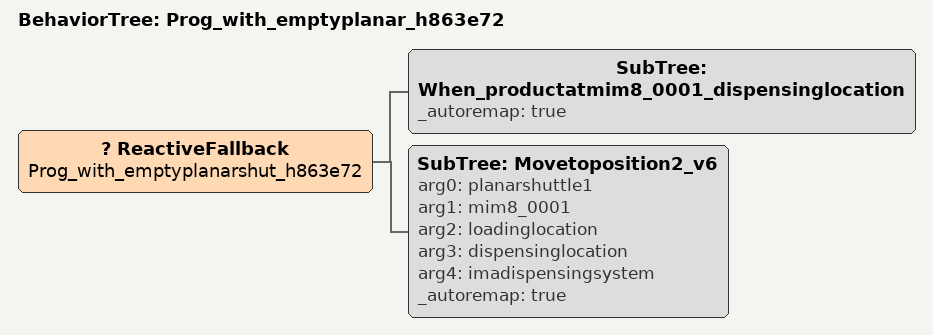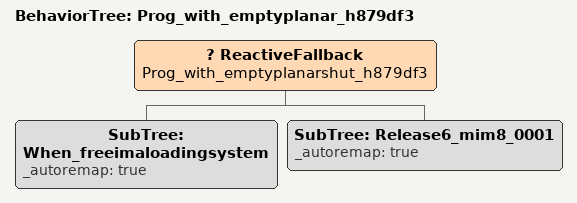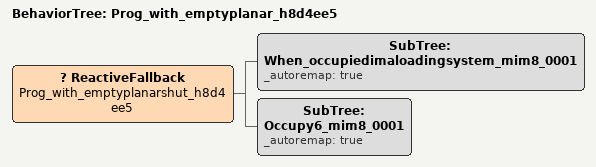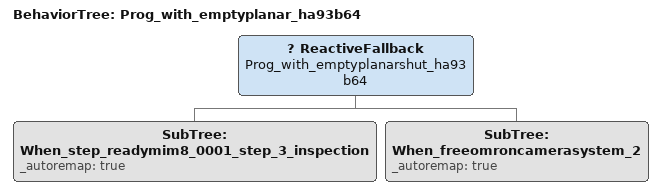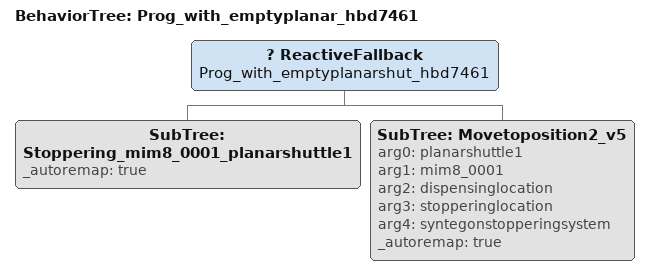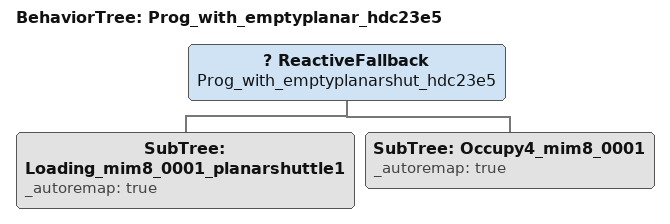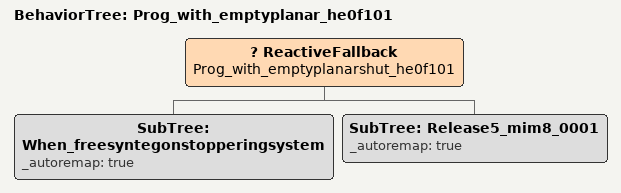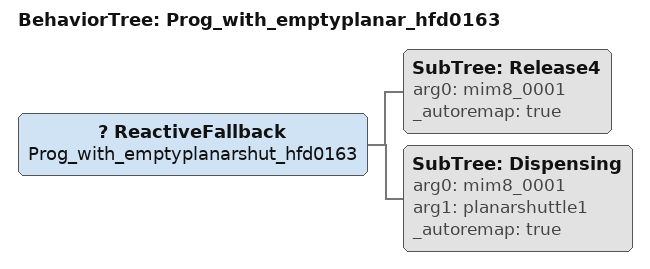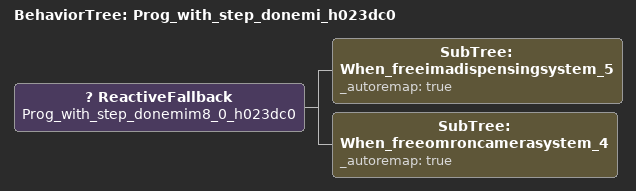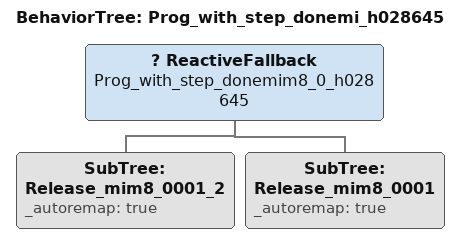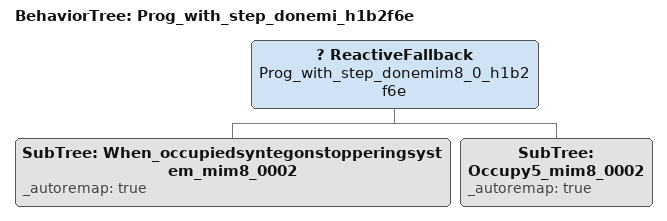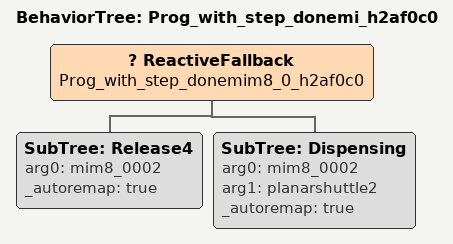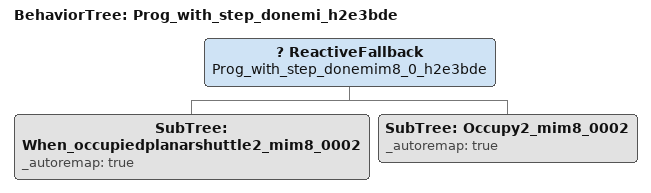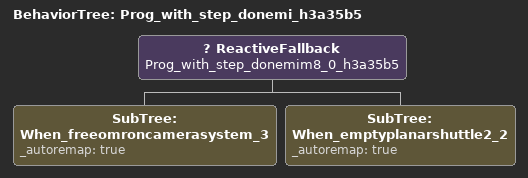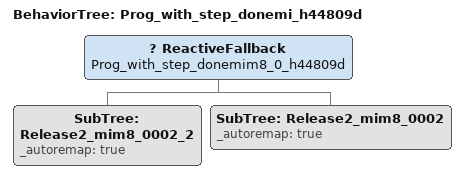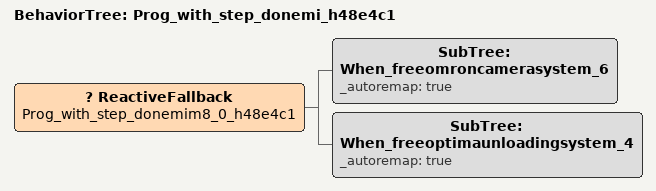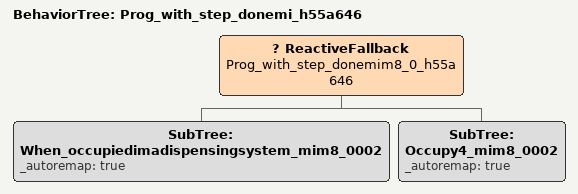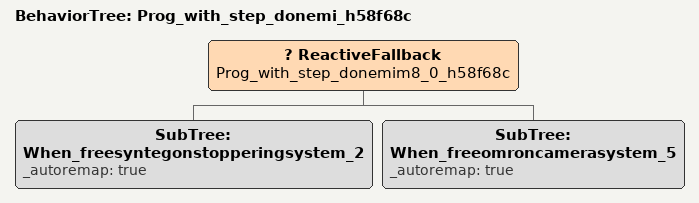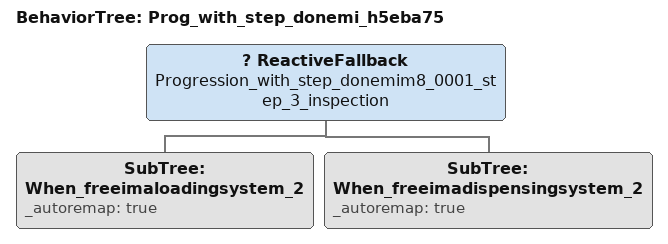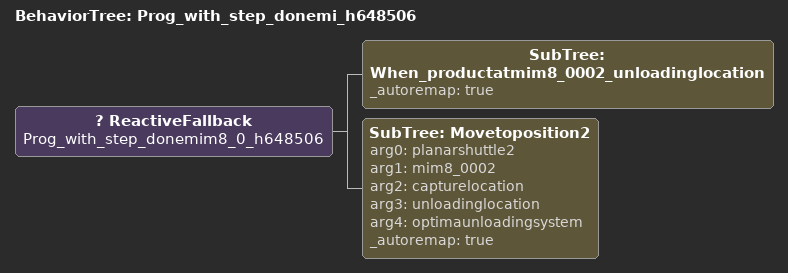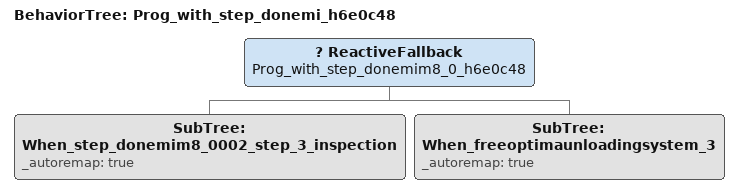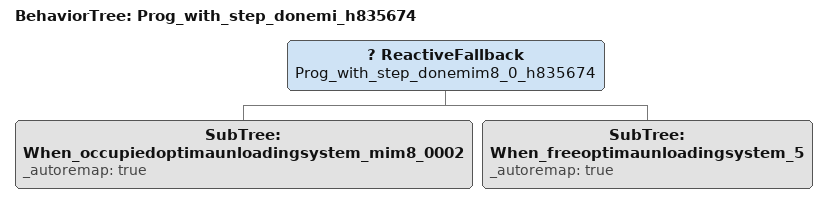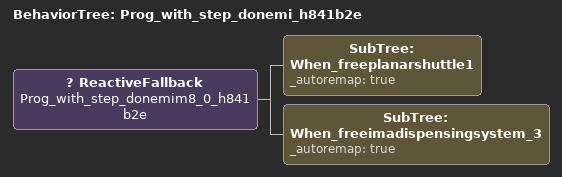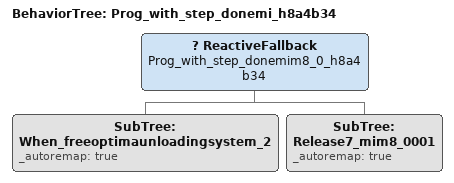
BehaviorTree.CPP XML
<BehaviorTree ID="Prog_with_emptyplanar_h863e72">
  <ReactiveFallback name="Prog_with_emptyplanarshut_h863e72">
    <SubTree ID="When_productatmim8_0001_dispensinglocation" _autoremap="true"/>
    <SubTree ID="Movetoposition2_v6" arg0="planarshuttle1" arg1="mim8_0001" arg2="loadinglocation" arg3="dispensinglocation" arg4="imadispensingsystem" _autoremap="true"/>
  </ReactiveFallback>
</BehaviorTree>

<BehaviorTree ID="Prog_with_emptyplanar_h879df3">
  <ReactiveFallback name="Prog_with_emptyplanarshut_h879df3">
    <SubTree ID="When_freeimaloadingsystem" _autoremap="true"/>
    <SubTree ID="Release6_mim8_0001" _autoremap="true"/>
  </ReactiveFallback>
</BehaviorTree>

<BehaviorTree ID="Prog_with_emptyplanar_h8d4ee5">
  <ReactiveFallback name="Prog_with_emptyplanarshut_h8d4ee5">
    <SubTree ID="When_occupiedimaloadingsystem_mim8_0001" _autoremap="true"/>
    <SubTree ID="Occupy6_mim8_0001" _autoremap="true"/>
  </ReactiveFallback>
</BehaviorTree>

<BehaviorTree ID="Prog_with_emptyplanar_ha93b64">
  <ReactiveFallback name="Prog_with_emptyplanarshut_ha93b64">
    <SubTree ID="When_step_readymim8_0001_step_3_inspection" _autoremap="true"/>
    <SubTree ID="When_freeomroncamerasystem_2" _autoremap="true"/>
  </ReactiveFallback>
</BehaviorTree>

<BehaviorTree ID="Prog_with_emptyplanar_hbd7461">
  <ReactiveFallback name="Prog_with_emptyplanarshut_hbd7461">
    <SubTree ID="Stoppering_mim8_0001_planarshuttle1" _autoremap="true"/>
    <SubTree ID="Movetoposition2_v5" arg0="planarshuttle1" arg1="mim8_0001" arg2="dispensinglocation" arg3="stopperinglocation" arg4="syntegonstopperingsystem" _autoremap="true"/>
  </ReactiveFallback>
</BehaviorTree>

<BehaviorTree ID="Prog_with_emptyplanar_hdc23e5">
  <ReactiveFallback name="Prog_with_emptyplanarshut_hdc23e5">
    <SubTree ID="Loading_mim8_0001_planarshuttle1" _autoremap="true"/>
    <SubTree ID="Occupy4_mim8_0001" _autoremap="true"/>
  </ReactiveFallback>
</BehaviorTree>

<BehaviorTree ID="Prog_with_emptyplanar_he0f101">
  <ReactiveFallback name="Prog_with_emptyplanarshut_he0f101">
    <SubTree ID="When_freesyntegonstopperingsystem" _autoremap="true"/>
    <SubTree ID="Release5_mim8_0001" _autoremap="true"/>
  </ReactiveFallback>
</BehaviorTree>

<BehaviorTree ID="Prog_with_emptyplanar_hfd0163">
  <ReactiveFallback name="Prog_with_emptyplanarshut_hfd0163">
    <SubTree ID="Release4" arg0="mim8_0001" _autoremap="true"/>
    <SubTree ID="Dispensing" arg0="mim8_0001" arg1="planarshuttle1" _autoremap="true"/>
  </ReactiveFallback>
</BehaviorTree>

<BehaviorTree ID="Prog_with_step_donemi_h023dc0">
  <ReactiveFallback name="Prog_with_step_donemim8_0_h023dc0">
    <SubTree ID="When_freeimadispensingsystem_5" _autoremap="true"/>
    <SubTree ID="When_freeomroncamerasystem_4" _autoremap="true"/>
  </ReactiveFallback>
</BehaviorTree>

<BehaviorTree ID="Prog_with_step_donemi_h028645">
  <ReactiveFallback name="Prog_with_step_donemim8_0_h028645">
    <SubTree ID="Release_mim8_0001_2" _autoremap="true"/>
    <SubTree ID="Release_mim8_0001" _autoremap="true"/>
  </ReactiveFallback>
</BehaviorTree>

<BehaviorTree ID="Prog_with_step_donemi_h1b2f6e">
  <ReactiveFallback name="Prog_with_step_donemim8_0_h1b2f6e">
    <SubTree ID="When_occupiedsyntegonstopperingsystem_mim8_0002" _autoremap="true"/>
    <SubTree ID="Occupy5_mim8_0002" _autoremap="true"/>
  </ReactiveFallback>
</BehaviorTree>

<BehaviorTree ID="Prog_with_step_donemi_h2af0c0">
  <ReactiveFallback name="Prog_with_step_donemim8_0_h2af0c0">
    <SubTree ID="Release4" arg0="mim8_0002" _autoremap="true"/>
    <SubTree ID="Dispensing" arg0="mim8_0002" arg1="planarshuttle2" _autoremap="true"/>
  </ReactiveFallback>
</BehaviorTree>

<BehaviorTree ID="Prog_with_step_donemi_h2e3bde">
  <ReactiveFallback name="Prog_with_step_donemim8_0_h2e3bde">
    <SubTree ID="When_occupiedplanarshuttle2_mim8_0002" _autoremap="true"/>
    <SubTree ID="Occupy2_mim8_0002" _autoremap="true"/>
  </ReactiveFallback>
</BehaviorTree>

<BehaviorTree ID="Prog_with_step_donemi_h3a35b5">
  <ReactiveFallback name="Prog_with_step_donemim8_0_h3a35b5">
    <SubTree ID="When_freeomroncamerasystem_3" _autoremap="true"/>
    <SubTree ID="When_emptyplanarshuttle2_2" _autoremap="true"/>
  </ReactiveFallback>
</BehaviorTree>

<BehaviorTree ID="Prog_with_step_donemi_h44809d">
  <ReactiveFallback name="Prog_with_step_donemim8_0_h44809d">
    <SubTree ID="Release2_mim8_0002_2" _autoremap="true"/>
    <SubTree ID="Release2_mim8_0002" _autoremap="true"/>
  </ReactiveFallback>
</BehaviorTree>

<BehaviorTree ID="Prog_with_step_donemi_h48e4c1">
  <ReactiveFallback name="Prog_with_step_donemim8_0_h48e4c1">
    <SubTree ID="When_freeomroncamerasystem_6" _autoremap="true"/>
    <SubTree ID="When_freeoptimaunloadingsystem_4" _autoremap="true"/>
  </ReactiveFallback>
</BehaviorTree>

<BehaviorTree ID="Prog_with_step_donemi_h55a646">
  <ReactiveFallback name="Prog_with_step_donemim8_0_h55a646">
    <SubTree ID="When_occupiedimadispensingsystem_mim8_0002" _autoremap="true"/>
    <SubTree ID="Occupy4_mim8_0002" _autoremap="true"/>
  </ReactiveFallback>
</BehaviorTree>

<BehaviorTree ID="Prog_with_step_donemi_h58f68c">
  <ReactiveFallback name="Prog_with_step_donemim8_0_h58f68c">
    <SubTree ID="When_freesyntegonstopperingsystem_2" _autoremap="true"/>
    <SubTree ID="When_freeomroncamerasystem_5" _autoremap="true"/>
  </ReactiveFallback>
</BehaviorTree>

<BehaviorTree ID="Prog_with_step_donemi_h5eba75">
  <ReactiveFallback name="Progression_with_step_donemim8_0001_step_3_inspection">
    <SubTree ID="When_freeimaloadingsystem_2" _autoremap="true"/>
    <SubTree ID="When_freeimadispensingsystem_2" _autoremap="true"/>
  </ReactiveFallback>
</BehaviorTree>

<BehaviorTree ID="Prog_with_step_donemi_h648506">
  <ReactiveFallback name="Prog_with_step_donemim8_0_h648506">
    <SubTree ID="When_productatmim8_0002_unloadinglocation" _autoremap="true"/>
    <SubTree ID="Movetoposition2" arg0="planarshuttle2" arg1="mim8_0002" arg2="capturelocation" arg3="unloadinglocation" arg4="optimaunloadingsystem" _autoremap="true"/>
  </ReactiveFallback>
</BehaviorTree>

<BehaviorTree ID="Prog_with_step_donemi_h6e0c48">
  <ReactiveFallback name="Prog_with_step_donemim8_0_h6e0c48">
    <SubTree ID="When_step_donemim8_0002_step_3_inspection" _autoremap="true"/>
    <SubTree ID="When_freeoptimaunloadingsystem_3" _autoremap="true"/>
  </ReactiveFallback>
</BehaviorTree>

<BehaviorTree ID="Prog_with_step_donemi_h835674">
  <ReactiveFallback name="Prog_with_step_donemim8_0_h835674">
    <SubTree ID="When_occupiedoptimaunloadingsystem_mim8_0002" _autoremap="true"/>
    <SubTree ID="When_freeoptimaunloadingsystem_5" _autoremap="true"/>
  </ReactiveFallback>
</BehaviorTree>

<BehaviorTree ID="Prog_with_step_donemi_h841b2e">
  <ReactiveFallback name="Prog_with_step_donemim8_0_h841b2e">
    <SubTree ID="When_freeplanarshuttle1" _autoremap="true"/>
    <SubTree ID="When_freeimadispensingsystem_3" _autoremap="true"/>
  </ReactiveFallback>
</BehaviorTree>

<BehaviorTree ID="Prog_with_step_donemi_h8a4b34">
  <ReactiveFallback name="Prog_with_step_donemim8_0_h8a4b34">
    <SubTree ID="When_freeoptimaunloadingsystem_2" _autoremap="true"/>
    <SubTree ID="Release7_mim8_0001" _autoremap="true"/>
  </ReactiveFallback>
</BehaviorTree>
